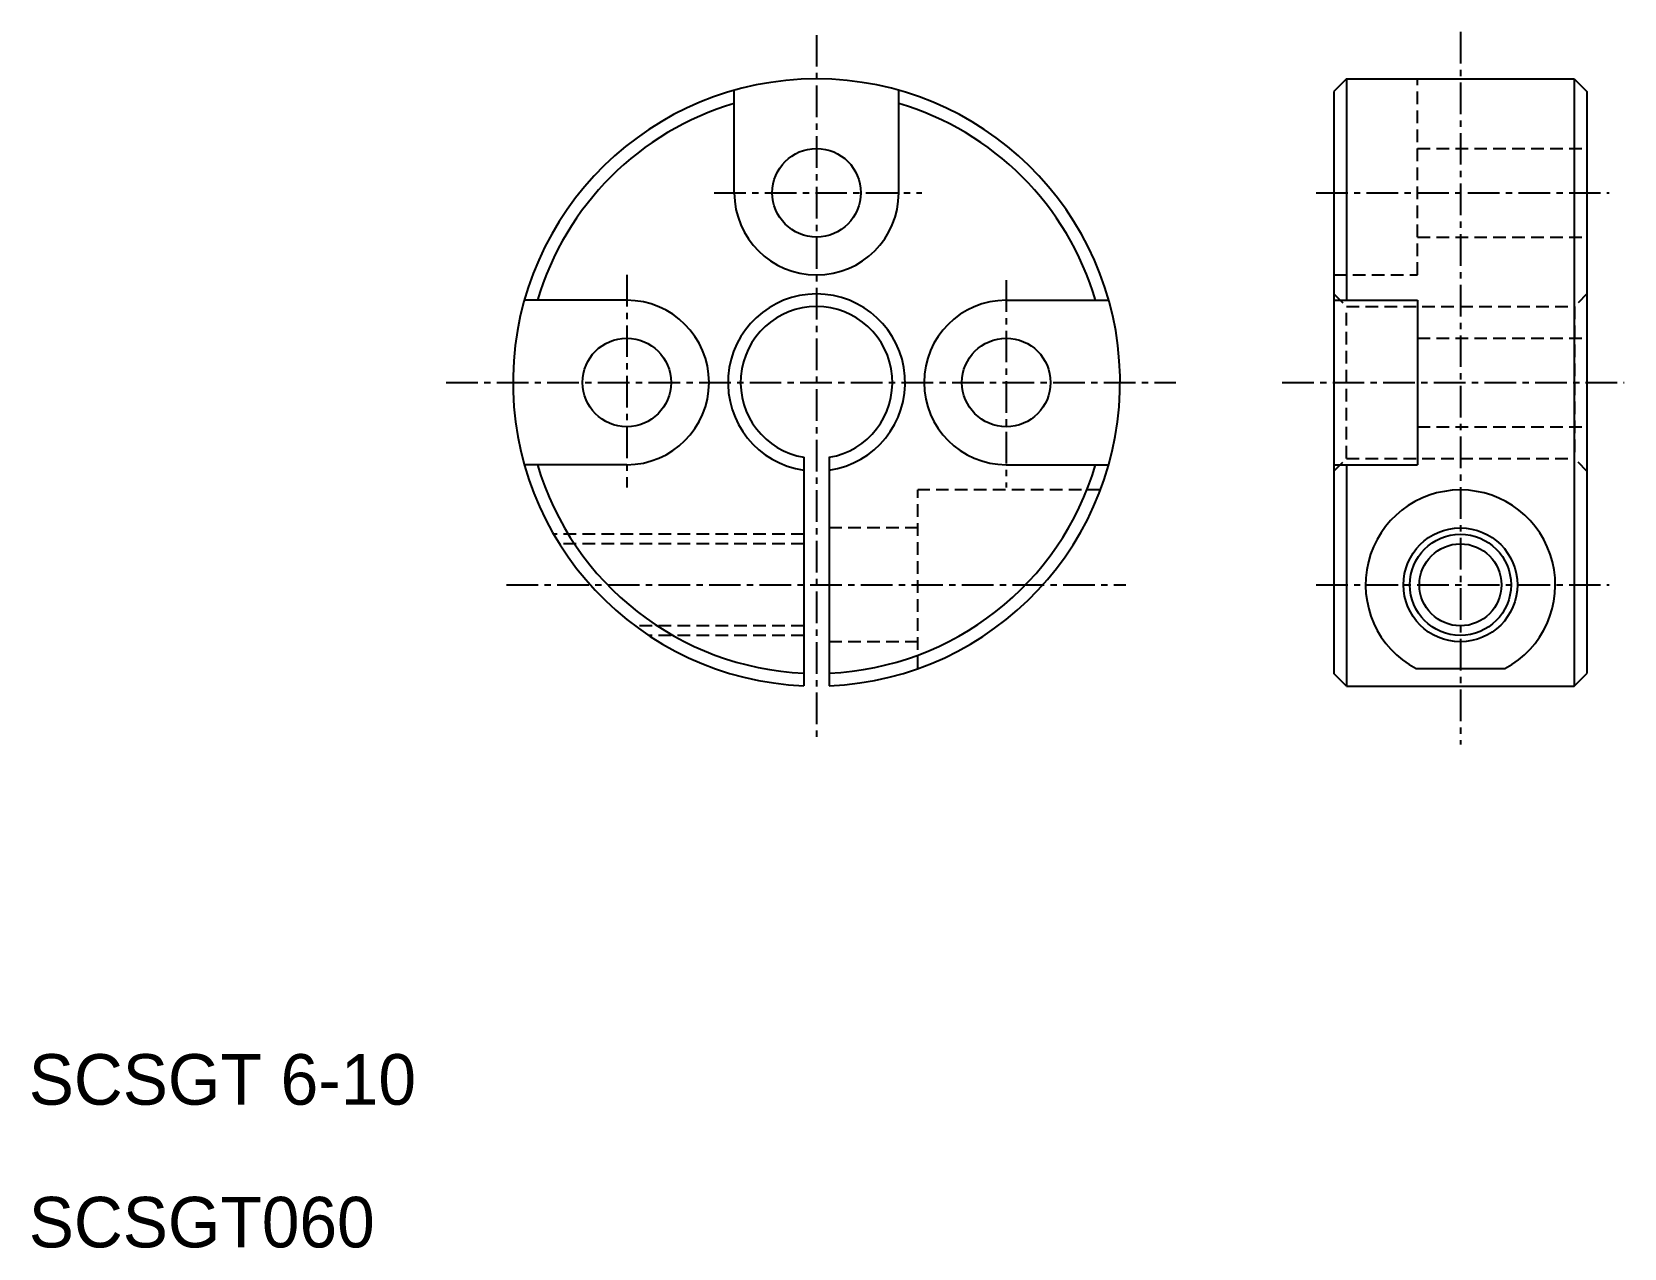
# Model space of a CAD drawing. Extents: x 47.1 to 110.1, y 58.8 to 106.9.
import ezdxf

# ---------------------------------------------------------------- set-up
doc = ezdxf.new("R2010")
doc.units = 0
doc.linetypes.add('CENTER', pattern=[2, 1.25, -0.25, 0.25, -0.25])
doc.linetypes.add('DASHED', pattern=[0.75, 0.5, -0.25])
doc.layers.get('0').update_dxf_attribs({"linetype": 'CONTINUOUS'})
doc.layers.add('CENTER', color=1, linetype='CENTER')

msp = doc.modelspace()

# ---------------------------------------------------------------- linework, layer by layer
at = {"color": 7, "linetype": 'CONTINUOUS'}
for p, q in [((74.894, 100.493), (74.894, 104.544)), ((81.394, 100.493), (81.394, 104.544)), ((99.098, 104.993), (98.598, 104.493)), ((98.598, 104.493), (98.598, 81.493)), ((99.098, 104.993), (108.098, 104.993)), ((99.098, 104.993), (99.098, 96.243)), ((108.098, 104.993), (108.098, 80.993)), ((108.098, 104.993), (108.598, 104.493)), ((108.598, 104.493), (108.598, 81.493)), ((70.644, 96.243), (66.593, 96.243)), ((85.644, 96.243), (89.696, 96.243)), ((98.598, 96.243), (101.898, 96.243)), ((101.898, 96.243), (101.898, 89.743)), ((77.644, 90.035), (77.644, 81.003)), ((78.644, 90.035), (78.644, 81.003)), ((70.644, 89.743), (66.593, 89.743)), ((85.644, 89.743), (89.696, 89.743)), ((98.598, 89.743), (101.898, 89.743)), ((99.098, 89.743), (99.098, 80.993)), ((99.098, 80.993), (98.598, 81.493)), ((108.098, 80.993), (108.598, 81.493)), ((99.098, 80.993), (108.098, 80.993))]:
    msp.add_line(p, q, dxfattribs=at)
at = {"color": 3, "linetype": 'DASHED'}
for p, q in [((101.898, 97.243), (101.898, 104.993)), ((101.898, 102.243), (108.598, 102.243)), ((101.898, 98.743), (108.598, 98.743)), ((98.598, 97.243), (101.898, 97.243)), ((98.598, 96.493), (99.092, 95.993)), ((108.598, 96.493), (108.104, 95.993)), ((99.092, 95.993), (108.098, 95.993)), ((99.092, 89.993), (99.092, 95.993)), ((108.104, 95.993), (108.104, 89.993)), ((101.898, 94.743), (108.598, 94.743)), ((101.898, 91.243), (108.598, 91.243)), ((98.598, 89.493), (99.092, 89.993)), ((99.092, 89.993), (108.098, 89.993)), ((108.598, 89.493), (108.104, 89.993)), ((89.367, 88.743), (82.144, 88.743)), ((82.144, 81.679), (82.144, 88.743)), ((77.644, 86.993), (67.752, 86.993)), ((82.144, 87.243), (78.644, 87.243)), ((77.644, 86.614), (67.98, 86.614)), ((77.644, 83.372), (70.973, 83.372)), ((77.644, 82.993), (71.511, 82.993)), ((82.144, 82.743), (78.644, 82.743))]:
    msp.add_line(p, q, dxfattribs=at)
msp.add_line((101.843, 81.679), (105.354, 81.679))
at = {"color": 7, "linetype": 'CONTINUOUS'}
for centre, radius in [((78.144, 100.493), 1.75), ((70.644, 92.993), 1.75), ((85.644, 92.993), 1.75), ((103.598, 84.993), 2.25), ((103.598, 84.993), 1.621)]:
    msp.add_circle(centre, radius, dxfattribs=at)
at = {"color": 3, "linetype": 'CONTINUOUS'}
msp.add_circle((103.598, 84.993), 2, dxfattribs=at)
at = {"color": 7, "linetype": 'CONTINUOUS'}
for centre, radius, start, end in [((78.144, 92.993), 12, 272.38802, 267.61198), ((78.144, 92.993), 11.5, 106.41596, 163.58404), ((78.144, 92.993), 11.5, 16.41596, 73.58404), ((78.144, 100.493), 3.25, 180, 0), ((78.144, 92.993), 3.5, 278.21321, 261.78679), ((70.644, 92.993), 3.25, 270, 90), ((78.144, 92.993), 3, 279.59407, 260.40593), ((85.644, 92.993), 3.25, 90, 270), ((78.144, 92.993), 11.5, 196.41596, 267.50809), ((78.144, 92.993), 11.5, 272.49191, 343.58404), ((103.598, 84.993), 3.75, 297.91347, 242.08653)]:
    msp.add_arc(centre, radius, start, end, dxfattribs=at)
at = {"layer": 'CENTER', "color": 1, "linetype": 'CENTER'}
for p, q in [((78.144, 106.73), (78.144, 78.865)), ((103.598, 106.855), (103.598, 78.678)), ((74.097, 100.493), (82.301, 100.493)), ((97.891, 100.493), (109.48, 100.493)), ((70.644, 97.251), (70.644, 88.836)), ((85.644, 97.041), (85.644, 88.836)), ((63.501, 92.993), (92.343, 92.993)), ((96.549, 92.993), (110.071, 92.993)), ((65.893, 84.993), (90.373, 84.993)), ((97.891, 84.993), (109.48, 84.993))]:
    msp.add_line(p, q, dxfattribs=at)

# ---------------------------------------------------------------- texts
at = {"color": 7, "linetype": 'CONTINUOUS'}
for s, p in [('SCSGT 6-10', (47.002, 64.44)), ('SCSGT060', (47.002, 58.797))]:
    msp.add_text(s, height=2, dxfattribs=at).set_placement(p)

doc.saveas('drawing.dxf')
